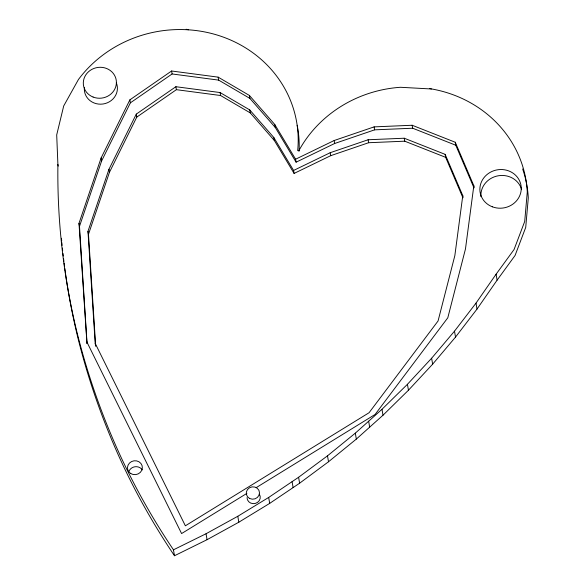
<?xml version="1.0" encoding="UTF-8"?>
<svg xmlns="http://www.w3.org/2000/svg" width="585" height="585" viewBox="0 0 585 585"><rect width="100%" height="100%" fill="white"/><g stroke="black" fill="none" stroke-linecap="round" stroke-linejoin="round"><path stroke-width="0.88" d="M293.59 170.454L330.203 152.707L368.119 139.756L404.25 138.221L445.148 154.367L462.772 195.653L454.845 255.616L438.063 320.975L369.062 412.732L185.372 525.805L95.194 343.373L87.969 231.331L108.971 169.27L136.29 114.104L175.888 86.712L220.07 92.547L249.715 109.907L273.787 137.468L293.59 170.454L294.094 173.423L330.708 155.676L368.623 142.725L404.754 141.19L445.653 157.336L462.925 197.796M473.974 187.895L455.773 145.234L412.681 128.225L374.619 129.848L334.678 143.486L296.105 162.184L295.601 159.215L334.174 140.517L374.115 126.879L412.176 125.256L455.262 142.265L473.828 185.767L465.477 248.932L447.803 317.787L375.109 414.451L256.201 487.641M86.975 343.607L78.99 223.346L101.11 157.965L129.885 99.852L171.602 70.997L218.146 77.147L249.378 95.435L274.745 124.466L295.601 159.215M87.048 343.446L79.494 226.315L101.615 160.934L130.396 102.821L172.107 73.966L218.658 80.116L249.89 98.404L275.25 127.435L296.105 162.184M95.699 346.342L88.474 234.3L109.475 172.239L136.795 117.073L176.392 89.68L220.574 95.516L250.226 112.876L274.299 140.437L294.094 173.423M173.467 549.812L206.044 533.747L237.802 516.277L268.683 497.44L298.599 477.272L327.505 455.825L355.314 433.149L381.983 409.288L407.438 384.294L431.628 358.239L454.501 331.161L476.007 303.132L496.087 274.219L514.061 249.524L524.701 221.474L527.282 191.975A121.241 112.963 -9.7 0 0 431.957 89.008L400.476 87.282A121.241 112.963 -9.7 0 0 298.774 150.85L297.685 150.579A121.241 112.963 -9.7 0 0 219.214 35.692A121.241 112.963 -9.7 0 0 78.448 79.494L63.706 105.943L56.701 134.908L57.9 164.407A769.282 716.735 -9.7 0 0 77.081 332.719C88.072 376.747 103.362 419.642 122.653 460.717A769.282 716.735 -9.7 0 0 173.467 549.812L174.484 555.75L207.061 539.684L238.819 522.215L269.692 503.378L299.615 483.21L328.514 461.762L356.331 439.086L382.999 415.226L408.454 390.232L432.644 364.177L455.518 337.099L477.016 309.07L497.104 280.156L515.078 255.462L525.718 227.411L528.299 197.913A121.241 112.963 -9.7 0 0 522.646 168.97M246.877 493.382L181.591 533.564L86.595 341.384M186.162 29.25L188.407 29.813M429.712 88.445L431.423 88.978M496.087 274.219L497.104 280.156M473.828 185.767L474.084 187.251M455.262 142.265L455.773 145.234M462.772 195.653L463.028 197.138M476.007 303.132L477.016 309.07M445.148 154.367L445.653 157.336M454.501 331.161L455.518 337.099M412.176 125.256L412.681 128.225M404.25 138.221L404.754 141.19M431.628 358.239L432.644 364.177M374.115 126.879L374.619 129.848M368.119 139.756L368.623 142.725M407.438 384.294L408.454 390.232M381.983 409.288L382.999 415.226M334.174 140.517L334.678 143.486M330.203 152.707L330.708 155.676M368.652 421.215L369.661 427.152M355.314 433.149L356.331 439.086M274.745 124.466L275.25 127.435M273.787 137.468L274.299 140.437M327.505 455.825L328.514 461.762M249.378 95.435L249.89 98.404M249.715 109.907L250.226 112.876M298.599 477.272L299.615 483.21M292.09 481.66L293.107 487.597M218.146 77.147L218.658 80.116M220.07 92.547L220.574 95.516M268.683 497.44L269.692 503.378M175.888 86.712L176.392 89.68M171.602 70.997L172.107 73.966M237.802 516.277L238.819 522.215M136.29 114.104L136.795 117.073M206.044 533.747L207.061 539.684M129.885 99.852L130.396 102.821M108.971 169.27L109.475 172.239M101.11 157.965L101.615 160.934M87.969 231.331L88.474 234.3M78.99 223.346L79.494 226.315M95.194 343.373L95.45 344.858M57.9 164.407L58.193 166.103M174.484 555.75A769.282 716.735 -9.7 0 1 123.669 466.654C104.379 425.58 89.088 382.685 78.097 338.656A769.282 716.735 -9.7 0 1 65.293 271.988M65.169 271.104A769.282 716.735 -9.7 0 1 64.811 268.449M64.577 266.68A769.282 716.735 -9.7 0 1 64.116 263.133M63.897 261.363A769.282 716.735 -9.7 0 1 63.575 258.702M63.26 256.033A769.282 716.735 -9.7 0 1 62.961 253.371M62.668 250.702A769.282 716.735 -9.7 0 1 62.39 248.04M62.12 245.371A769.282 716.735 -9.7 0 1 61.856 242.702M61.696 240.925A769.282 716.735 -9.7 0 1 61.454 238.256M297.165 125.278A121.241 112.963 -9.7 0 1 299.096 151.171M480.936 196.648A20.731 19.312 -9.7 0 1 498.296 175.771A20.731 19.312 -9.7 0 1 521.637 189.657M128.861 471.598A7.466 6.954 -9.7 0 1 135.076 466.742A7.466 6.954 -9.7 0 1 142.272 469.857M259.352 494.193A6.632 6.179 -9.7 0 1 255.418 503.392A6.632 6.179 -9.7 0 1 247.024 497.659M116.327 82.843A16.585 15.451 -9.7 0 1 102.997 104.006A16.585 15.451 -9.7 0 1 84.408 87.414M492.336 206.805A20.731 19.312 -9.7 0 0 521.111 186.198A20.731 19.312 -9.7 0 0 488.219 173.606A20.731 19.312 -9.7 0 0 492.336 206.805M249.627 498.471A6.632 6.179 -9.7 0 0 259.506 492.811A6.632 6.179 -9.7 0 0 249.524 487.744A6.632 6.179 -9.7 0 0 249.627 498.471M130.813 473.609A7.466 6.954 -9.7 0 0 142.352 467.956A7.466 6.954 -9.7 0 0 131.581 461.55A7.466 6.954 -9.7 0 0 130.813 473.609M93.095 97.044A16.585 15.451 -9.7 0 0 116.32 80.81A16.585 15.451 -9.7 0 0 90.148 70.441A16.585 15.451 -9.7 0 0 93.095 97.044"/></g></svg>
